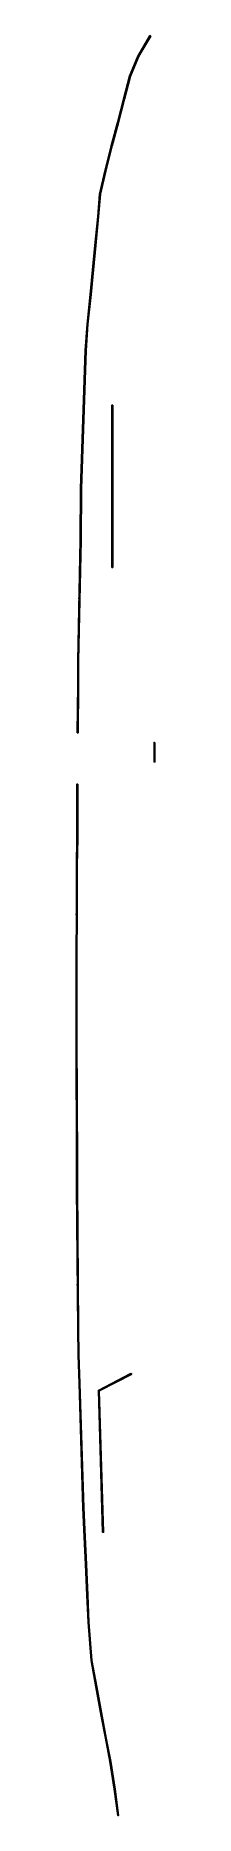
# Model space of a CAD drawing. Extents: x -5 to 0, y -53 to 51.
import ezdxf

# ---------------------------------------------------------------- set-up
doc = ezdxf.new("R2010")
doc.units = 0
doc.layers.add('R2', color=6, linetype='CONTINUOUS')

msp = doc.modelspace()

# ---------------------------------------------------------------- linework, layer by layer
at = {"layer": 'R2'}
for points in [[(-1.44, 50.04, 7.23), (-0.74, 51.24, 7.48), (-0.69, 51.2, 7.48), (-1.38, 50.04, 7.23)], [(-1.38, 50.04, 7.23), (-0.69, 51.2, 7.48), (-0.74, 51.24, 7.48), (-1.44, 50.04, 7.23)], [(-0.73, 51.23, 6.56), (-0.69, 51.2, 6.56), (-0.69, 51.2, 7.48), (-0.73, 51.23, 7.48)], [(-0.73, 51.17, 6.56), (-0.73, 51.23, 6.56), (-0.73, 51.23, 7.48), (-0.73, 51.17, 7.48)], [(-0.69, 51.2, 6.56), (-0.73, 51.17, 6.56), (-0.73, 51.17, 7.48), (-0.69, 51.2, 7.48)], [(-1.88, 48.88, 7.08), (-1.39, 50.04, 7.23), (-1.44, 50.04, 7.23), (-1.94, 48.88, 7.08)], [(-1.94, 48.88, 7.08), (-1.44, 50.04, 7.23), (-1.39, 50.04, 7.23), (-1.88, 48.88, 7.08)], [(-1.42, 50.07, 6.31), (-1.38, 50.04, 6.31), (-1.38, 50.04, 7.23), (-1.42, 50.07, 7.23)], [(-1.42, 50.01, 6.31), (-1.42, 50.07, 6.31), (-1.42, 50.07, 7.23), (-1.42, 50.01, 7.23)], [(-1.38, 50.04, 6.31), (-1.42, 50.01, 6.31), (-1.42, 50.01, 7.23), (-1.38, 50.04, 7.23)], [(-2.29, 47.54, 6.95), (-1.94, 48.88, 7.08), (-1.88, 48.88, 7.08), (-2.23, 47.54, 6.95)], [(-2.23, 47.54, 6.95), (-1.88, 48.88, 7.08), (-1.94, 48.88, 7.08), (-2.29, 47.54, 6.95)], [(-1.92, 48.91, 6.16), (-1.88, 48.88, 6.16), (-1.88, 48.88, 7.08), (-1.92, 48.91, 7.08)], [(-1.92, 48.85, 6.16), (-1.92, 48.91, 6.16), (-1.92, 48.91, 7.08), (-1.92, 48.85, 7.08)], [(-1.88, 48.88, 6.16), (-1.92, 48.85, 6.16), (-1.92, 48.85, 7.08), (-1.88, 48.88, 7.08)], [(-2.64, 46.18, 6.8), (-2.29, 47.54, 6.95), (-2.23, 47.54, 6.95), (-2.58, 46.18, 6.8)], [(-2.58, 46.18, 6.8), (-2.23, 47.54, 6.95), (-2.29, 47.54, 6.95), (-2.64, 46.18, 6.8)], [(-2.27, 47.57, 6.03), (-2.23, 47.54, 6.03), (-2.23, 47.54, 6.95), (-2.27, 47.57, 6.95)], [(-2.27, 47.51, 6.03), (-2.27, 47.57, 6.03), (-2.27, 47.57, 6.95), (-2.27, 47.51, 6.95)], [(-2.23, 47.54, 6.03), (-2.27, 47.51, 6.03), (-2.27, 47.51, 6.95), (-2.23, 47.54, 6.95)], [(-2.94, 44.81, 6.66), (-2.58, 46.18, 6.8), (-2.64, 46.18, 6.8), (-3, 44.81, 6.66)], [(-3, 44.81, 6.66), (-2.64, 46.18, 6.8), (-2.58, 46.18, 6.8), (-2.94, 44.81, 6.66)], [(-2.62, 46.21, 5.88), (-2.58, 46.18, 5.88), (-2.58, 46.18, 6.8), (-2.62, 46.21, 6.8)], [(-2.62, 46.15, 5.88), (-2.62, 46.21, 5.88), (-2.62, 46.21, 6.8), (-2.62, 46.15, 6.8)], [(-2.58, 46.18, 5.88), (-2.62, 46.15, 5.88), (-2.62, 46.15, 6.8), (-2.58, 46.18, 6.8)], [(-3.32, 43.33, 6.52), (-2.94, 44.81, 6.66), (-3, 44.81, 6.66), (-3.38, 43.33, 6.52)], [(-3.38, 43.33, 6.52), (-3, 44.81, 6.66), (-2.94, 44.81, 6.66), (-3.32, 43.33, 6.52)], [(-2.98, 44.84, 5.74), (-2.94, 44.81, 5.74), (-2.94, 44.81, 6.66), (-2.98, 44.84, 6.66)], [(-2.98, 44.78, 5.74), (-2.98, 44.84, 5.74), (-2.98, 44.84, 6.66), (-2.98, 44.78, 6.66)], [(-2.94, 44.81, 5.74), (-2.98, 44.78, 5.74), (-2.98, 44.78, 6.66), (-2.94, 44.81, 6.66)], [(-3.62, 41.99, 6.47), (-3.32, 43.33, 6.52), (-3.38, 43.33, 6.52), (-3.68, 41.99, 6.47)], [(-3.68, 41.99, 6.47), (-3.38, 43.33, 6.52), (-3.32, 43.33, 6.52), (-3.62, 41.99, 6.47)], [(-3.36, 43.36, 5.6), (-3.32, 43.33, 5.6), (-3.32, 43.33, 6.52), (-3.36, 43.36, 6.52)], [(-3.36, 43.3, 5.6), (-3.36, 43.36, 5.6), (-3.36, 43.36, 6.52), (-3.36, 43.3, 6.52)], [(-3.32, 43.33, 5.6), (-3.36, 43.3, 5.6), (-3.36, 43.3, 6.52), (-3.32, 43.33, 6.52)], [(-3.79, 40.69, 6.43), (-3.68, 41.99, 6.47), (-3.62, 41.99, 6.47), (-3.74, 40.69, 6.43)], [(-3.74, 40.69, 6.43), (-3.62, 41.99, 6.47), (-3.68, 41.99, 6.47), (-3.79, 40.69, 6.43)], [(-3.67, 42.02, 5.55), (-3.62, 41.99, 5.55), (-3.62, 41.99, 6.47), (-3.67, 42.02, 6.47)], [(-3.67, 41.96, 5.55), (-3.67, 42.02, 5.55), (-3.67, 42.02, 6.47), (-3.67, 41.96, 6.47)], [(-3.62, 41.99, 5.55), (-3.67, 41.96, 5.55), (-3.67, 41.96, 6.47), (-3.62, 41.99, 6.47)], [(-3.95, 38.99, 6.35), (-3.79, 40.69, 6.43), (-3.74, 40.69, 6.43), (-3.9, 38.99, 6.35)], [(-3.9, 38.99, 6.35), (-3.74, 40.69, 6.43), (-3.79, 40.69, 6.43), (-3.95, 38.99, 6.35)], [(-3.78, 40.66, 5.51), (-3.78, 40.72, 5.51), (-3.78, 40.72, 6.43), (-3.78, 40.66, 6.43)], [(-3.78, 40.72, 5.51), (-3.74, 40.69, 5.51), (-3.74, 40.69, 6.43), (-3.78, 40.72, 6.43)], [(-3.74, 40.69, 5.51), (-3.78, 40.66, 5.51), (-3.78, 40.66, 6.43), (-3.74, 40.69, 6.43)], [(-4.04, 37.58, 6.35), (-3.9, 38.99, 6.35), (-3.95, 38.99, 6.35), (-4.09, 37.58, 6.35)], [(-4.09, 37.58, 6.35), (-3.95, 38.99, 6.35), (-3.9, 38.99, 6.35), (-4.04, 37.58, 6.35)], [(-3.94, 38.96, 5.43), (-3.94, 39.02, 5.43), (-3.94, 39.02, 6.35), (-3.94, 38.96, 6.35)], [(-3.94, 39.02, 5.43), (-3.9, 38.99, 5.43), (-3.9, 38.99, 6.35), (-3.94, 39.02, 6.35)], [(-3.9, 38.99, 5.43), (-3.94, 38.96, 5.43), (-3.94, 38.96, 6.35), (-3.9, 38.99, 6.35)], [(-4.23, 36.13, 6.35), (-4.09, 37.58, 6.35), (-4.04, 37.58, 6.35), (-4.18, 36.13, 6.35)], [(-4.18, 36.13, 6.35), (-4.04, 37.58, 6.35), (-4.09, 37.58, 6.35), (-4.23, 36.13, 6.35)], [(-4.08, 37.61, 5.43), (-4.04, 37.58, 5.43), (-4.04, 37.58, 6.35), (-4.08, 37.61, 6.35)], [(-4.08, 37.55, 5.43), (-4.08, 37.61, 5.43), (-4.08, 37.61, 6.35), (-4.08, 37.55, 6.35)], [(-4.04, 37.58, 5.43), (-4.08, 37.55, 5.43), (-4.08, 37.55, 6.35), (-4.04, 37.58, 6.35)], [(-4.36, 34.41, 6.35), (-4.18, 36.13, 6.35), (-4.23, 36.13, 6.35), (-4.41, 34.41, 6.35)], [(-4.41, 34.41, 6.35), (-4.23, 36.13, 6.35), (-4.18, 36.13, 6.35), (-4.36, 34.41, 6.35)], [(-4.22, 36.1, 5.43), (-4.22, 36.16, 5.43), (-4.22, 36.16, 6.35), (-4.22, 36.1, 6.35)], [(-4.22, 36.16, 5.43), (-4.18, 36.13, 5.43), (-4.18, 36.13, 6.35), (-4.22, 36.16, 6.35)], [(-4.18, 36.13, 5.43), (-4.22, 36.1, 5.43), (-4.22, 36.1, 6.35), (-4.18, 36.13, 6.35)], [(-4.47, 32.87, 6.35), (-4.36, 34.41, 6.35), (-4.41, 34.41, 6.35), (-4.52, 32.87, 6.35)], [(-4.52, 32.87, 6.35), (-4.41, 34.41, 6.35), (-4.36, 34.41, 6.35), (-4.47, 32.87, 6.35)], [(-4.4, 34.44, 5.43), (-4.36, 34.41, 5.43), (-4.36, 34.41, 6.35), (-4.4, 34.44, 6.35)], [(-4.4, 34.38, 5.43), (-4.4, 34.44, 5.43), (-4.4, 34.44, 6.35), (-4.4, 34.38, 6.35)], [(-4.36, 34.41, 5.43), (-4.4, 34.38, 5.43), (-4.4, 34.38, 6.35), (-4.36, 34.41, 6.35)], [(-4.8, 24.82, 6.35), (-4.52, 32.87, 6.35), (-4.47, 32.87, 6.35), (-4.74, 24.82, 6.35)], [(-4.74, 24.82, 6.35), (-4.47, 32.87, 6.35), (-4.52, 32.87, 6.35), (-4.8, 24.82, 6.35)], [(-4.51, 32.84, 5.43), (-4.51, 32.9, 5.43), (-4.51, 32.9, 6.35), (-4.51, 32.84, 6.35)], [(-4.51, 32.9, 5.43), (-4.47, 32.87, 5.43), (-4.47, 32.87, 6.35), (-4.51, 32.9, 6.35)], [(-4.47, 32.87, 5.43), (-4.51, 32.84, 5.43), (-4.51, 32.84, 6.35), (-4.47, 32.87, 6.35)], [(-4.56, 31.3, 5.43), (-4.56, 31.36, 5.43), (-4.56, 31.36, 6.35), (-4.56, 31.3, 6.35)], [(-4.56, 31.36, 5.43), (-4.52, 31.33, 5.43), (-4.52, 31.33, 6.35), (-4.56, 31.36, 6.35)], [(-4.52, 31.33, 5.43), (-4.56, 31.3, 5.43), (-4.56, 31.3, 6.35), (-4.52, 31.33, 6.35)], [(-4.64, 29.43, 5.43), (-4.64, 29.49, 5.43), (-4.64, 29.49, 6.35), (-4.64, 29.43, 6.35)], [(-4.64, 29.49, 5.43), (-4.59, 29.46, 5.43), (-4.59, 29.46, 6.35), (-4.64, 29.49, 6.35)], [(-4.59, 29.46, 5.43), (-4.64, 29.43, 5.43), (-4.64, 29.43, 6.35), (-4.59, 29.46, 6.35)], [(-2.91, 28.16, 8.42), (-2.91, 29.68, 8.5), (-2.97, 29.68, 8.5), (-2.96, 28.16, 8.42)], [(-2.96, 28.16, 8.42), (-2.97, 29.68, 8.5), (-2.91, 29.68, 8.5), (-2.91, 28.16, 8.42)], [(-2.95, 29.68, 7.5), (-2.91, 29.65, 7.5), (-2.91, 29.65, 8.5), (-2.95, 29.68, 8.5)], [(-2.95, 29.62, 7.5), (-2.95, 29.68, 7.5), (-2.95, 29.68, 8.5), (-2.95, 29.62, 8.5)], [(-2.91, 29.65, 7.5), (-2.95, 29.62, 7.5), (-2.95, 29.62, 8.5), (-2.91, 29.65, 8.5)], [(-2.91, 20.22, 8.42), (-2.91, 28.16, 8.42), (-2.97, 28.16, 8.42), (-2.96, 20.22, 8.42)], [(-2.96, 20.22, 8.42), (-2.97, 28.16, 8.42), (-2.91, 28.16, 8.42), (-2.91, 20.22, 8.42)], [(-2.95, 28.19, 7.5), (-2.91, 28.16, 7.5), (-2.91, 28.16, 8.42), (-2.95, 28.19, 8.42)], [(-2.95, 28.13, 7.5), (-2.95, 28.19, 7.5), (-2.95, 28.19, 8.42), (-2.95, 28.13, 8.42)], [(-2.91, 28.16, 7.5), (-2.95, 28.13, 7.5), (-2.95, 28.13, 8.42), (-2.91, 28.16, 8.42)], [(-4.69, 27.99, 5.43), (-4.64, 27.96, 5.43), (-4.64, 27.96, 6.35), (-4.69, 27.99, 6.35)], [(-4.69, 27.93, 5.43), (-4.69, 27.99, 5.43), (-4.69, 27.99, 6.35), (-4.69, 27.93, 6.35)], [(-4.64, 27.96, 5.43), (-4.69, 27.93, 5.43), (-4.69, 27.93, 6.35), (-4.64, 27.96, 6.35)], [(-4.74, 26.37, 5.43), (-4.74, 26.43, 5.43), (-4.74, 26.43, 6.35), (-4.74, 26.37, 6.35)], [(-4.74, 26.43, 5.43), (-4.69, 26.4, 5.43), (-4.69, 26.4, 6.35), (-4.74, 26.43, 6.35)], [(-4.69, 26.4, 5.43), (-4.74, 26.37, 5.43), (-4.74, 26.37, 6.35), (-4.69, 26.4, 6.35)], [(-2.95, 26.7, 7.5), (-2.95, 26.76, 7.5), (-2.95, 26.76, 8.42), (-2.95, 26.7, 8.42)], [(-2.95, 26.76, 7.5), (-2.91, 26.73, 7.5), (-2.91, 26.73, 8.42), (-2.95, 26.76, 8.42)], [(-2.91, 26.73, 7.5), (-2.95, 26.7, 7.5), (-2.95, 26.7, 8.42), (-2.91, 26.73, 8.42)], [(-2.95, 25.08, 7.5), (-2.91, 25.05, 7.5), (-2.91, 25.05, 8.42), (-2.95, 25.08, 8.42)], [(-2.95, 25.02, 7.5), (-2.95, 25.08, 7.5), (-2.95, 25.08, 8.42), (-2.95, 25.02, 8.42)], [(-2.91, 25.05, 7.5), (-2.95, 25.02, 7.5), (-2.95, 25.02, 8.42), (-2.91, 25.05, 8.42)], [(-4.76, 21.81, 6.35), (-4.74, 24.82, 6.35), (-4.8, 24.82, 6.35), (-4.82, 21.81, 6.35)], [(-4.82, 21.81, 6.35), (-4.8, 24.82, 6.35), (-4.74, 24.82, 6.35), (-4.76, 21.81, 6.35)], [(-4.79, 24.79, 5.43), (-4.79, 24.85, 5.43), (-4.79, 24.85, 6.35), (-4.79, 24.79, 6.35)], [(-4.79, 24.85, 5.43), (-4.74, 24.82, 5.43), (-4.74, 24.82, 6.35), (-4.79, 24.85, 6.35)], [(-4.74, 24.82, 5.43), (-4.79, 24.79, 5.43), (-4.79, 24.79, 6.35), (-4.74, 24.82, 6.35)], [(-2.95, 23.83, 7.5), (-2.95, 23.89, 7.5), (-2.95, 23.89, 8.42), (-2.95, 23.83, 8.42)], [(-2.95, 23.89, 7.5), (-2.91, 23.86, 7.5), (-2.91, 23.86, 8.42), (-2.95, 23.89, 8.42)], [(-2.91, 23.86, 7.5), (-2.95, 23.83, 7.5), (-2.95, 23.83, 8.42), (-2.91, 23.86, 8.42)], [(-2.95, 22.93, 7.5), (-2.91, 22.9, 7.5), (-2.91, 22.9, 8.42), (-2.95, 22.93, 8.42)], [(-2.95, 22.87, 7.5), (-2.95, 22.93, 7.5), (-2.95, 22.93, 8.42), (-2.95, 22.87, 8.42)], [(-2.91, 22.9, 7.5), (-2.95, 22.87, 7.5), (-2.95, 22.87, 8.42), (-2.91, 22.9, 8.42)], [(-4.91, 14.77, 6.35), (-4.76, 21.81, 6.35), (-4.82, 21.81, 6.35), (-4.96, 14.77, 6.35)], [(-4.96, 14.77, 6.35), (-4.82, 21.81, 6.35), (-4.76, 21.81, 6.35), (-4.91, 14.77, 6.35)], [(-4.81, 21.84, 5.43), (-4.76, 21.81, 5.43), (-4.76, 21.81, 6.35), (-4.81, 21.84, 6.35)], [(-4.81, 21.78, 5.43), (-4.81, 21.84, 5.43), (-4.81, 21.84, 6.35), (-4.81, 21.78, 6.35)], [(-4.76, 21.81, 5.43), (-4.81, 21.78, 5.43), (-4.81, 21.78, 6.35), (-4.76, 21.81, 6.35)], [(-2.95, 21.89, 7.5), (-2.95, 21.95, 7.5), (-2.95, 21.95, 8.42), (-2.95, 21.89, 8.42)], [(-2.95, 21.95, 7.5), (-2.91, 21.92, 7.5), (-2.91, 21.92, 8.42), (-2.95, 21.95, 8.42)], [(-2.91, 21.92, 7.5), (-2.95, 21.89, 7.5), (-2.95, 21.89, 8.42), (-2.91, 21.92, 8.42)], [(-2.95, 21.19, 7.5), (-2.91, 21.16, 7.5), (-2.91, 21.16, 8.42), (-2.95, 21.19, 8.42)], [(-2.95, 21.13, 7.5), (-2.95, 21.19, 7.5), (-2.95, 21.19, 8.42), (-2.95, 21.13, 8.42)], [(-2.91, 21.16, 7.5), (-2.95, 21.13, 7.5), (-2.95, 21.13, 8.42), (-2.91, 21.16, 8.42)], [(-4.85, 20.23, 5.43), (-4.8, 20.2, 5.43), (-4.8, 20.2, 6.35), (-4.85, 20.23, 6.35)], [(-4.85, 20.17, 5.43), (-4.85, 20.23, 5.43), (-4.85, 20.23, 6.35), (-4.85, 20.17, 6.35)], [(-4.8, 20.2, 5.43), (-4.85, 20.17, 5.43), (-4.85, 20.17, 6.35), (-4.8, 20.2, 6.35)], [(-2.95, 20.22, 7.5), (-2.95, 20.28, 7.5), (-2.95, 20.28, 8.42), (-2.95, 20.22, 8.42)], [(-2.95, 20.28, 7.5), (-2.91, 20.25, 7.5), (-2.91, 20.25, 8.42), (-2.95, 20.28, 8.42)], [(-2.91, 20.25, 7.5), (-2.95, 20.22, 7.5), (-2.95, 20.22, 8.42), (-2.91, 20.25, 8.42)], [(-4.89, 18.39, 5.43), (-4.89, 18.45, 5.43), (-4.89, 18.45, 6.35), (-4.89, 18.39, 6.35)], [(-4.89, 18.45, 5.43), (-4.84, 18.42, 5.43), (-4.84, 18.42, 6.35), (-4.89, 18.45, 6.35)], [(-4.84, 18.42, 5.43), (-4.89, 18.39, 5.43), (-4.89, 18.39, 6.35), (-4.84, 18.42, 6.35)], [(-4.91, 17.12, 5.43), (-4.91, 17.18, 5.43), (-4.91, 17.18, 6.35), (-4.91, 17.12, 6.35)], [(-4.91, 17.18, 5.43), (-4.86, 17.15, 5.43), (-4.86, 17.15, 6.35), (-4.91, 17.18, 6.35)], [(-4.86, 17.15, 5.43), (-4.91, 17.12, 5.43), (-4.91, 17.12, 6.35), (-4.86, 17.15, 6.35)], [(-4.96, 14.74, 5.43), (-4.96, 14.8, 5.43), (-4.96, 14.8, 6.35), (-4.96, 14.74, 6.35)], [(-4.96, 14.8, 5.43), (-4.91, 14.77, 5.43), (-4.91, 14.77, 6.35), (-4.96, 14.8, 6.35)], [(-4.91, 14.77, 5.43), (-4.96, 14.74, 5.43), (-4.96, 14.74, 6.35), (-4.91, 14.77, 6.35)], [(-4.96, 13.35, 6.35), (-4.96, 14.77, 6.35), (-4.91, 14.77, 6.35), (-4.91, 13.35, 6.35)], [(-4.91, 13.35, 6.35), (-4.91, 14.77, 6.35), (-4.96, 14.77, 6.35), (-4.96, 13.35, 6.35)], [(-4.93, 10.58, 6.35), (-4.91, 13.35, 6.35), (-4.96, 13.35, 6.35), (-4.98, 10.58, 6.35)], [(-4.98, 10.58, 6.35), (-4.96, 13.35, 6.35), (-4.91, 13.35, 6.35), (-4.93, 10.58, 6.35)], [(-4.96, 13.38, 5.43), (-4.91, 13.35, 5.43), (-4.91, 13.35, 6.35), (-4.96, 13.38, 6.35)], [(-4.96, 13.32, 5.43), (-4.96, 13.38, 5.43), (-4.96, 13.38, 6.35), (-4.96, 13.32, 6.35)], [(-4.91, 13.35, 5.43), (-4.96, 13.32, 5.43), (-4.96, 13.32, 6.35), (-4.91, 13.35, 6.35)], [(-4.98, 10.64, 5.43), (-4.93, 10.61, 5.43), (-4.93, 10.61, 6.35), (-4.98, 10.64, 6.35)], [(-4.98, 10.58, 5.43), (-4.98, 10.64, 5.43), (-4.98, 10.64, 6.35), (-4.98, 10.58, 6.35)], [(-4.93, 10.61, 5.43), (-4.98, 10.58, 5.43), (-4.98, 10.58, 6.35), (-4.93, 10.61, 6.35)], [(-0.5, 8.88, 19.61), (-0.5, 10.02, 19.61), (-0.45, 9.99, 19.61), (-0.45, 8.88, 19.61)], [(-0.45, 8.88, 19.61), (-0.45, 9.99, 19.61), (-0.5, 10.02, 19.61), (-0.5, 8.88, 19.61)], [(-0.49, 10.02, 18.69), (-0.45, 9.99, 18.69), (-0.45, 9.99, 19.61), (-0.49, 10.02, 19.61)], [(-0.49, 9.96, 18.69), (-0.49, 10.02, 18.69), (-0.49, 10.02, 19.61), (-0.49, 9.96, 19.61)], [(-0.45, 9.99, 18.69), (-0.49, 9.96, 18.69), (-0.49, 9.96, 19.61), (-0.45, 9.99, 19.61)], [(-0.49, 8.88, 18.69), (-0.49, 8.94, 18.69), (-0.49, 8.94, 19.61), (-0.49, 8.88, 19.61)], [(-0.49, 8.94, 18.69), (-0.45, 8.91, 18.69), (-0.45, 8.91, 19.61), (-0.49, 8.94, 19.61)], [(-0.45, 8.91, 18.69), (-0.49, 8.88, 18.69), (-0.49, 8.88, 19.61), (-0.45, 8.91, 19.61)], [(-5.01, 4.39, 3.75), (-5.01, 7.57, 3.75), (-4.96, 7.57, 3.75), (-4.96, 4.39, 3.75)], [(-4.96, 4.39, 3.75), (-4.96, 7.57, 3.75), (-5.01, 7.57, 3.75), (-5.01, 4.39, 3.75)], [(-5.01, 7.57, 2.83), (-4.96, 7.54, 2.83), (-4.96, 7.54, 3.75), (-5.01, 7.57, 3.75)], [(-5.01, 7.51, 2.83), (-5.01, 7.57, 2.83), (-5.01, 7.57, 3.75), (-5.01, 7.51, 3.75)], [(-4.96, 7.54, 2.83), (-5.01, 7.51, 2.83), (-5.01, 7.51, 3.75), (-4.96, 7.54, 3.75)], [(-5.01, 6.05, 2.83), (-5.01, 6.11, 2.83), (-5.01, 6.11, 3.75), (-5.01, 6.05, 3.75)], [(-5.01, 6.11, 2.83), (-4.96, 6.08, 2.83), (-4.96, 6.08, 3.75), (-5.01, 6.11, 3.75)], [(-4.96, 6.08, 2.83), (-5.01, 6.05, 2.83), (-5.01, 6.05, 3.75), (-4.96, 6.08, 3.75)], [(-5.03, 2.85, 3.75), (-5.01, 4.39, 3.75), (-4.96, 4.39, 3.75), (-4.98, 2.85, 3.75)], [(-4.98, 2.85, 3.75), (-4.96, 4.39, 3.75), (-5.01, 4.39, 3.75), (-5.03, 2.85, 3.75)], [(-5.01, 4.42, 2.83), (-4.96, 4.39, 2.83), (-4.96, 4.39, 3.75), (-5.01, 4.42, 3.75)], [(-5.01, 4.36, 2.83), (-5.01, 4.42, 2.83), (-5.01, 4.42, 3.75), (-5.01, 4.36, 3.75)], [(-4.96, 4.39, 2.83), (-5.01, 4.36, 2.83), (-5.01, 4.36, 3.75), (-4.96, 4.39, 3.75)], [(-5.05, -5.25, 3.75), (-5.03, 2.85, 3.75), (-4.98, 2.85, 3.75), (-5, -5.25, 3.75)], [(-5, -5.25, 3.75), (-4.98, 2.85, 3.75), (-5.03, 2.85, 3.75), (-5.05, -5.25, 3.75)], [(-5.03, 2.82, 2.83), (-5.03, 2.88, 2.83), (-5.03, 2.88, 3.75), (-5.03, 2.82, 3.75)], [(-5.03, 2.88, 2.83), (-4.98, 2.85, 2.83), (-4.98, 2.85, 3.75), (-5.03, 2.88, 3.75)], [(-4.98, 2.85, 2.83), (-5.03, 2.82, 2.83), (-5.03, 2.82, 3.75), (-4.98, 2.85, 3.75)], [(-5.03, 1.66, 2.83), (-4.98, 1.63, 2.83), (-4.98, 1.63, 3.75), (-5.03, 1.66, 3.75)], [(-5.03, 1.6, 2.83), (-5.03, 1.66, 2.83), (-5.03, 1.66, 3.75), (-5.03, 1.6, 3.75)], [(-4.98, 1.63, 2.83), (-5.03, 1.6, 2.83), (-5.03, 1.6, 3.75), (-4.98, 1.63, 3.75)], [(-5.04, 0.02, 2.83), (-4.99, -0.01, 2.83), (-4.99, -0.01, 3.75), (-5.04, 0.02, 3.75)], [(-5.04, -0.04, 2.83), (-5.04, 0.02, 2.83), (-5.04, 0.02, 3.75), (-5.04, -0.04, 3.75)], [(-4.99, -0.01, 2.83), (-5.04, -0.04, 2.83), (-5.04, -0.04, 3.75), (-4.99, -0.01, 3.75)], [(-5.04, -1.73, 2.83), (-5.04, -1.67, 2.83), (-5.04, -1.67, 3.75), (-5.04, -1.73, 3.75)], [(-5.04, -1.67, 2.83), (-4.99, -1.7, 2.83), (-4.99, -1.7, 3.75), (-5.04, -1.67, 3.75)], [(-4.99, -1.7, 2.83), (-5.04, -1.73, 2.83), (-5.04, -1.73, 3.75), (-4.99, -1.7, 3.75)], [(-5.05, -3.43, 2.83), (-5.05, -3.37, 2.83), (-5.05, -3.37, 3.75), (-5.05, -3.43, 3.75)], [(-5.05, -3.37, 2.83), (-5, -3.4, 2.83), (-5, -3.4, 3.75), (-5.05, -3.37, 3.75)], [(-5, -3.4, 2.83), (-5.05, -3.43, 2.83), (-5.05, -3.43, 3.75), (-5, -3.4, 3.75)], [(-5.05, -5.28, 2.83), (-5.05, -5.22, 2.83), (-5.05, -5.22, 3.75), (-5.05, -5.28, 3.75)], [(-5.05, -5.22, 2.83), (-5, -5.25, 2.83), (-5, -5.25, 3.75), (-5.05, -5.22, 3.75)], [(-5, -7.13, 3.75), (-5, -5.25, 3.75), (-5.05, -5.25, 3.75), (-5.05, -7.13, 3.75)], [(-5.05, -7.13, 3.75), (-5.05, -5.25, 3.75), (-5, -5.25, 3.75), (-5, -7.13, 3.75)], [(-5, -5.25, 2.83), (-5.05, -5.28, 2.83), (-5.05, -5.28, 3.75), (-5, -5.25, 3.75)], [(-5.05, -7.1, 2.83), (-5, -7.13, 2.83), (-5, -7.13, 3.75), (-5.05, -7.1, 3.75)], [(-5.05, -7.16, 2.83), (-5.05, -7.1, 2.83), (-5.05, -7.1, 3.75), (-5.05, -7.16, 3.75)], [(-4.97, -14.55, 3.75), (-5, -7.13, 3.75), (-5.05, -7.13, 3.75), (-5.02, -14.55, 3.75)], [(-5.02, -14.55, 3.75), (-5.05, -7.13, 3.75), (-5, -7.13, 3.75), (-4.97, -14.55, 3.75)], [(-5, -7.13, 2.83), (-5.05, -7.16, 2.83), (-5.05, -7.16, 3.75), (-5, -7.13, 3.75)], [(-5.05, -8.29, 2.83), (-5, -8.32, 2.83), (-5, -8.32, 3.75), (-5.05, -8.29, 3.75)], [(-5.05, -8.35, 2.83), (-5.05, -8.29, 2.83), (-5.05, -8.29, 3.75), (-5.05, -8.35, 3.75)], [(-5, -8.32, 2.83), (-5.05, -8.35, 2.83), (-5.05, -8.35, 3.75), (-5, -8.32, 3.75)], [(-5.04, -9.56, 2.83), (-5.04, -9.5, 2.83), (-5.04, -9.5, 3.75), (-5.04, -9.56, 3.75)], [(-5.04, -9.5, 2.83), (-4.99, -9.53, 2.83), (-4.99, -9.53, 3.75), (-5.04, -9.5, 3.75)], [(-4.99, -9.53, 2.83), (-5.04, -9.56, 2.83), (-5.04, -9.56, 3.75), (-4.99, -9.53, 3.75)], [(-5.04, -10.58, 2.83), (-4.99, -10.61, 2.83), (-4.99, -10.61, 3.75), (-5.04, -10.58, 3.75)], [(-5.04, -10.64, 2.83), (-5.04, -10.58, 2.83), (-5.04, -10.58, 3.75), (-5.04, -10.64, 3.75)], [(-4.99, -10.61, 2.83), (-5.04, -10.64, 2.83), (-5.04, -10.64, 3.75), (-4.99, -10.61, 3.75)], [(-5.03, -12, 2.83), (-5.03, -11.94, 2.83), (-5.03, -11.94, 3.75), (-5.03, -12, 3.75)], [(-5.03, -11.94, 2.83), (-4.98, -11.97, 2.83), (-4.98, -11.97, 3.75), (-5.03, -11.94, 3.75)], [(-4.98, -11.97, 2.83), (-5.03, -12, 2.83), (-5.03, -12, 3.75), (-4.98, -11.97, 3.75)], [(-5.03, -13.24, 2.83), (-4.98, -13.27, 2.83), (-4.98, -13.27, 3.75), (-5.03, -13.24, 3.75)], [(-5.03, -13.3, 2.83), (-5.03, -13.24, 2.83), (-5.03, -13.24, 3.75), (-5.03, -13.3, 3.75)], [(-4.98, -13.27, 2.83), (-5.03, -13.3, 2.83), (-5.03, -13.3, 3.75), (-4.98, -13.27, 3.75)], [(-5.02, -14.52, 2.83), (-4.97, -14.55, 2.83), (-4.97, -14.55, 3.75), (-5.02, -14.52, 3.75)], [(-5.02, -14.58, 2.83), (-5.02, -14.52, 2.83), (-5.02, -14.52, 3.75), (-5.02, -14.58, 3.75)], [(-5.02, -15.9, 3.75), (-5.02, -14.55, 3.75), (-4.97, -14.55, 3.75), (-4.97, -15.9, 3.75)], [(-4.97, -15.9, 3.75), (-4.97, -14.55, 3.75), (-5.02, -14.55, 3.75), (-5.02, -15.9, 3.75)], [(-4.97, -14.55, 2.83), (-5.02, -14.58, 2.83), (-5.02, -14.58, 3.75), (-4.97, -14.55, 3.75)], [(-5.02, -15.93, 2.83), (-5.02, -15.87, 2.83), (-5.02, -15.87, 3.75), (-5.02, -15.93, 3.75)], [(-5.02, -15.87, 2.83), (-4.97, -15.9, 2.83), (-4.97, -15.9, 3.75), (-5.02, -15.87, 3.75)], [(-4.96, -24.2, 3.75), (-5.02, -15.9, 3.75), (-4.97, -15.9, 3.75), (-4.91, -24.2, 3.75)], [(-4.91, -24.2, 3.75), (-4.97, -15.9, 3.75), (-5.02, -15.9, 3.75), (-4.96, -24.2, 3.75)], [(-4.97, -15.9, 2.83), (-5.02, -15.93, 2.83), (-5.02, -15.93, 3.75), (-4.97, -15.9, 3.75)], [(-5.01, -17.29, 2.83), (-5.01, -17.23, 2.83), (-5.01, -17.23, 3.75), (-5.01, -17.29, 3.75)], [(-5.01, -17.23, 2.83), (-4.96, -17.26, 2.83), (-4.96, -17.26, 3.75), (-5.01, -17.23, 3.75)], [(-4.96, -17.26, 2.83), (-5.01, -17.29, 2.83), (-5.01, -17.29, 3.75), (-4.96, -17.26, 3.75)], [(-5, -18.38, 2.83), (-4.95, -18.41, 2.83), (-4.95, -18.41, 3.75), (-5, -18.38, 3.75)], [(-5, -18.44, 2.83), (-5, -18.38, 2.83), (-5, -18.38, 3.75), (-5, -18.44, 3.75)], [(-4.95, -18.41, 2.83), (-5, -18.44, 2.83), (-5, -18.44, 3.75), (-4.95, -18.41, 3.75)], [(-4.99, -19.99, 2.83), (-4.94, -20.02, 2.83), (-4.94, -20.02, 3.75), (-4.99, -19.99, 3.75)], [(-4.99, -20.05, 2.83), (-4.99, -19.99, 2.83), (-4.99, -19.99, 3.75), (-4.99, -20.05, 3.75)], [(-4.94, -20.02, 2.83), (-4.99, -20.05, 2.83), (-4.99, -20.05, 3.75), (-4.94, -20.02, 3.75)], [(-4.98, -21.59, 2.83), (-4.93, -21.62, 2.83), (-4.93, -21.62, 3.75), (-4.98, -21.59, 3.75)], [(-4.98, -21.65, 2.83), (-4.98, -21.59, 2.83), (-4.98, -21.59, 3.75), (-4.98, -21.65, 3.75)], [(-4.93, -21.62, 2.83), (-4.98, -21.65, 2.83), (-4.98, -21.65, 3.75), (-4.93, -21.62, 3.75)], [(-4.97, -22.93, 2.83), (-4.97, -22.87, 2.83), (-4.97, -22.87, 3.75), (-4.97, -22.93, 3.75)], [(-4.97, -22.87, 2.83), (-4.92, -22.9, 2.83), (-4.92, -22.9, 3.75), (-4.97, -22.87, 3.75)], [(-4.92, -22.9, 2.83), (-4.97, -22.93, 2.83), (-4.97, -22.93, 3.75), (-4.92, -22.9, 3.75)], [(-4.96, -24.23, 2.83), (-4.96, -24.17, 2.83), (-4.96, -24.17, 3.75), (-4.96, -24.23, 3.75)], [(-4.96, -24.17, 2.83), (-4.91, -24.2, 2.83), (-4.91, -24.2, 3.75), (-4.96, -24.17, 3.75)], [(-4.94, -25.7, 3.75), (-4.96, -24.2, 3.75), (-4.91, -24.2, 3.75), (-4.89, -25.7, 3.75)], [(-4.89, -25.7, 3.75), (-4.91, -24.2, 3.75), (-4.96, -24.2, 3.75), (-4.94, -25.7, 3.75)], [(-4.91, -24.2, 2.83), (-4.96, -24.23, 2.83), (-4.96, -24.23, 3.75), (-4.91, -24.2, 3.75)], [(-4.94, -25.73, 2.83), (-4.94, -25.67, 2.83), (-4.94, -25.67, 3.75), (-4.94, -25.73, 3.75)], [(-4.94, -25.67, 2.83), (-4.89, -25.7, 2.83), (-4.89, -25.7, 3.75), (-4.94, -25.67, 3.75)], [(-4.83, -27.38, 3.75), (-4.89, -25.7, 3.75), (-4.94, -25.7, 3.75), (-4.88, -27.38, 3.75)], [(-4.88, -27.38, 3.75), (-4.94, -25.7, 3.75), (-4.89, -25.7, 3.75), (-4.83, -27.38, 3.75)], [(-4.89, -25.7, 2.83), (-4.94, -25.73, 2.83), (-4.94, -25.73, 3.75), (-4.89, -25.7, 3.75)], [(-3.75, -27.78, 5.93), (-1.85, -26.8, 5.93), (-1.8, -26.83, 5.93), (-3.7, -27.81, 5.93)], [(-3.7, -27.81, 5.93), (-1.8, -26.83, 5.93), (-1.85, -26.8, 5.93), (-3.75, -27.78, 5.93)], [(-1.86, -26.86, 5.01), (-1.86, -26.8, 5.01), (-1.86, -26.8, 5.93), (-1.86, -26.86, 5.93)], [(-1.86, -26.8, 5.01), (-1.81, -26.83, 5.01), (-1.81, -26.83, 5.93), (-1.86, -26.8, 5.93)], [(-1.81, -26.83, 5.01), (-1.86, -26.86, 5.01), (-1.86, -26.86, 5.93), (-1.81, -26.83, 5.93)], [(-4.88, -27.35, 2.83), (-4.83, -27.38, 2.83), (-4.83, -27.38, 3.75), (-4.88, -27.35, 3.75)], [(-4.88, -27.41, 2.83), (-4.88, -27.35, 2.83), (-4.88, -27.35, 3.75), (-4.88, -27.41, 3.75)], [(-4.65, -34.63, 3.75), (-4.88, -27.38, 3.75), (-4.83, -27.38, 3.75), (-4.6, -34.63, 3.75)], [(-4.6, -34.63, 3.75), (-4.83, -27.38, 3.75), (-4.88, -27.38, 3.75), (-4.65, -34.63, 3.75)], [(-4.83, -27.38, 2.83), (-4.88, -27.41, 2.83), (-4.88, -27.41, 3.75), (-4.83, -27.38, 3.75)], [(-3.5, -36.05, 5.93), (-3.75, -27.78, 5.93), (-3.7, -27.81, 5.93), (-3.45, -36.05, 5.93)], [(-3.45, -36.05, 5.93), (-3.7, -27.81, 5.93), (-3.75, -27.78, 5.93), (-3.5, -36.05, 5.93)], [(-3.75, -27.78, 5.01), (-3.7, -27.81, 5.01), (-3.7, -27.81, 5.93), (-3.75, -27.78, 5.93)], [(-3.75, -27.84, 5.01), (-3.75, -27.78, 5.01), (-3.75, -27.78, 5.93), (-3.75, -27.84, 5.93)], [(-3.7, -27.81, 5.01), (-3.75, -27.84, 5.01), (-3.75, -27.84, 5.93), (-3.7, -27.81, 5.93)], [(-2.85, -27.37, 5.01), (-2.85, -27.31, 5.01), (-2.85, -27.31, 5.93), (-2.85, -27.37, 5.93)], [(-2.85, -27.31, 5.01), (-2.8, -27.34, 5.01), (-2.8, -27.34, 5.93), (-2.85, -27.31, 5.93)], [(-2.8, -27.34, 5.01), (-2.85, -27.37, 5.01), (-2.85, -27.37, 5.93), (-2.8, -27.34, 5.93)], [(-4.86, -28.14, 2.83), (-4.81, -28.17, 2.83), (-4.81, -28.17, 3.75), (-4.86, -28.14, 3.75)], [(-4.86, -28.2, 2.83), (-4.86, -28.14, 2.83), (-4.86, -28.14, 3.75), (-4.86, -28.2, 3.75)], [(-4.81, -28.17, 2.83), (-4.86, -28.2, 2.83), (-4.86, -28.2, 3.75), (-4.81, -28.17, 3.75)], [(-3.72, -28.84, 5.01), (-3.72, -28.78, 5.01), (-3.72, -28.78, 5.93), (-3.72, -28.84, 5.93)], [(-3.72, -28.78, 5.01), (-3.67, -28.81, 5.01), (-3.67, -28.81, 5.93), (-3.72, -28.78, 5.93)], [(-3.67, -28.81, 5.01), (-3.72, -28.84, 5.01), (-3.72, -28.84, 5.93), (-3.67, -28.81, 5.93)], [(-4.8, -29.84, 2.83), (-4.8, -29.78, 2.83), (-4.8, -29.78, 3.75), (-4.8, -29.84, 3.75)], [(-4.8, -29.78, 2.83), (-4.75, -29.81, 2.83), (-4.75, -29.81, 3.75), (-4.8, -29.78, 3.75)], [(-4.75, -29.81, 2.83), (-4.8, -29.84, 2.83), (-4.8, -29.84, 3.75), (-4.75, -29.81, 3.75)], [(-3.67, -30.62, 5.01), (-3.67, -30.56, 5.01), (-3.67, -30.56, 5.93), (-3.67, -30.62, 5.93)], [(-3.67, -30.56, 5.01), (-3.62, -30.59, 5.01), (-3.62, -30.59, 5.93), (-3.67, -30.56, 5.93)], [(-3.62, -30.59, 5.01), (-3.67, -30.62, 5.01), (-3.67, -30.62, 5.93), (-3.62, -30.59, 5.93)], [(-4.75, -31.46, 2.83), (-4.75, -31.4, 2.83), (-4.75, -31.4, 3.75), (-4.75, -31.46, 3.75)], [(-4.75, -31.4, 2.83), (-4.7, -31.43, 2.83), (-4.7, -31.43, 3.75), (-4.75, -31.4, 3.75)], [(-4.7, -31.43, 2.83), (-4.75, -31.46, 2.83), (-4.75, -31.46, 3.75), (-4.7, -31.43, 3.75)], [(-4.7, -32.91, 2.83), (-4.65, -32.94, 2.83), (-4.65, -32.94, 3.75), (-4.7, -32.91, 3.75)], [(-4.7, -32.97, 2.83), (-4.7, -32.91, 2.83), (-4.7, -32.91, 3.75), (-4.7, -32.97, 3.75)], [(-4.65, -32.94, 2.83), (-4.7, -32.97, 2.83), (-4.7, -32.97, 3.75), (-4.65, -32.94, 3.75)], [(-3.61, -32.27, 5.01), (-3.56, -32.3, 5.01), (-3.56, -32.3, 5.93), (-3.61, -32.27, 5.93)], [(-3.61, -32.33, 5.01), (-3.61, -32.27, 5.01), (-3.61, -32.27, 5.93), (-3.61, -32.33, 5.93)], [(-3.56, -32.3, 5.01), (-3.61, -32.33, 5.01), (-3.61, -32.33, 5.93), (-3.56, -32.3, 5.93)], [(-3.56, -34.13, 5.01), (-3.56, -34.07, 5.01), (-3.56, -34.07, 5.93), (-3.56, -34.13, 5.93)], [(-3.56, -34.07, 5.01), (-3.51, -34.1, 5.01), (-3.51, -34.1, 5.93), (-3.56, -34.07, 5.93)], [(-3.51, -34.1, 5.01), (-3.56, -34.13, 5.01), (-3.56, -34.13, 5.93), (-3.51, -34.1, 5.93)], [(-4.65, -34.66, 2.83), (-4.65, -34.6, 2.83), (-4.65, -34.6, 3.75), (-4.65, -34.66, 3.75)], [(-4.65, -34.6, 2.83), (-4.6, -34.63, 2.83), (-4.6, -34.63, 3.75), (-4.65, -34.6, 3.75)], [(-4.53, -36.33, 3.78), (-4.6, -34.63, 3.75), (-4.65, -34.63, 3.75), (-4.58, -36.33, 3.78)], [(-4.58, -36.33, 3.78), (-4.65, -34.63, 3.75), (-4.6, -34.63, 3.75), (-4.53, -36.33, 3.78)], [(-4.6, -34.63, 2.83), (-4.65, -34.66, 2.83), (-4.65, -34.66, 3.75), (-4.6, -34.63, 3.75)], [(-4.58, -36.36, 2.86), (-4.58, -36.3, 2.86), (-4.58, -36.3, 3.78), (-4.58, -36.36, 3.78)], [(-4.58, -36.3, 2.86), (-4.53, -36.33, 2.86), (-4.53, -36.33, 3.78), (-4.58, -36.3, 3.78)], [(-4.5, -37.93, 3.82), (-4.58, -36.33, 3.78), (-4.53, -36.33, 3.78), (-4.45, -37.93, 3.82)], [(-4.45, -37.93, 3.82), (-4.53, -36.33, 3.78), (-4.58, -36.33, 3.78), (-4.5, -37.93, 3.82)], [(-4.53, -36.33, 2.86), (-4.58, -36.36, 2.86), (-4.58, -36.36, 3.78), (-4.53, -36.33, 3.78)], [(-3.5, -36.05, 5.01), (-3.5, -35.99, 5.01), (-3.5, -35.99, 5.93), (-3.5, -36.05, 5.93)], [(-3.5, -35.99, 5.01), (-3.45, -36.02, 5.01), (-3.45, -36.02, 5.93), (-3.5, -35.99, 5.93)], [(-3.45, -36.02, 5.01), (-3.5, -36.05, 5.01), (-3.5, -36.05, 5.93), (-3.45, -36.02, 5.93)], [(-4.5, -37.9, 2.9), (-4.45, -37.93, 2.9), (-4.45, -37.93, 3.82), (-4.5, -37.9, 3.82)], [(-4.5, -37.96, 2.9), (-4.5, -37.9, 2.9), (-4.5, -37.9, 3.82), (-4.5, -37.96, 3.82)], [(-4.37, -39.72, 3.87), (-4.45, -37.93, 3.82), (-4.5, -37.93, 3.82), (-4.42, -39.72, 3.87)], [(-4.42, -39.72, 3.87), (-4.5, -37.93, 3.82), (-4.45, -37.93, 3.82), (-4.37, -39.72, 3.87)], [(-4.45, -37.93, 2.9), (-4.5, -37.96, 2.9), (-4.5, -37.96, 3.82), (-4.45, -37.93, 3.82)], [(-4.42, -39.69, 2.95), (-4.37, -39.72, 2.95), (-4.37, -39.72, 3.87), (-4.42, -39.69, 3.87)], [(-4.42, -39.75, 2.95), (-4.42, -39.69, 2.95), (-4.42, -39.69, 3.87), (-4.42, -39.75, 3.87)], [(-4.35, -41.29, 3.9), (-4.42, -39.72, 3.87), (-4.37, -39.72, 3.87), (-4.3, -41.29, 3.9)], [(-4.3, -41.29, 3.9), (-4.37, -39.72, 3.87), (-4.42, -39.72, 3.87), (-4.35, -41.29, 3.9)], [(-4.37, -39.72, 2.95), (-4.42, -39.75, 2.95), (-4.42, -39.75, 3.87), (-4.37, -39.72, 3.87)], [(-4.35, -41.26, 2.98), (-4.3, -41.29, 2.98), (-4.3, -41.29, 3.9), (-4.35, -41.26, 3.9)], [(-4.35, -41.32, 2.98), (-4.35, -41.26, 2.98), (-4.35, -41.26, 3.9), (-4.35, -41.32, 3.9)], [(-4.18, -43.53, 3.95), (-4.35, -41.29, 3.9), (-4.3, -41.29, 3.9), (-4.13, -43.53, 3.95)], [(-4.13, -43.53, 3.95), (-4.3, -41.29, 3.9), (-4.35, -41.29, 3.9), (-4.18, -43.53, 3.95)], [(-4.3, -41.29, 2.98), (-4.35, -41.32, 2.98), (-4.35, -41.32, 3.9), (-4.3, -41.29, 3.9)], [(-4.18, -43.5, 3.03), (-4.13, -43.53, 3.03), (-4.13, -43.53, 3.95), (-4.18, -43.5, 3.95)], [(-4.18, -43.56, 3.03), (-4.18, -43.5, 3.03), (-4.18, -43.5, 3.95), (-4.18, -43.56, 3.95)], [(-3.9, -45.07, 3.98), (-4.18, -43.53, 3.95), (-4.13, -43.53, 3.95), (-3.85, -45.07, 3.98)], [(-3.85, -45.07, 3.98), (-4.13, -43.53, 3.95), (-4.18, -43.53, 3.95), (-3.9, -45.07, 3.98)], [(-4.13, -43.53, 3.03), (-4.18, -43.56, 3.03), (-4.18, -43.56, 3.95), (-4.13, -43.53, 3.95)], [(-3.9, -45.04, 3.06), (-3.85, -45.07, 3.06), (-3.85, -45.07, 3.98), (-3.9, -45.04, 3.98)], [(-3.9, -45.1, 3.06), (-3.9, -45.04, 3.06), (-3.9, -45.04, 3.98), (-3.9, -45.1, 3.98)], [(-3.58, -46.78, 4), (-3.9, -45.07, 3.98), (-3.85, -45.07, 3.98), (-3.53, -46.78, 4)], [(-3.53, -46.78, 4), (-3.85, -45.07, 3.98), (-3.9, -45.07, 3.98), (-3.58, -46.78, 4)], [(-3.85, -45.07, 3.06), (-3.9, -45.1, 3.06), (-3.9, -45.1, 3.98), (-3.85, -45.07, 3.98)], [(-3.58, -46.81, 3.08), (-3.58, -46.75, 3.08), (-3.58, -46.75, 4), (-3.58, -46.81, 4)], [(-3.58, -46.75, 3.08), (-3.53, -46.78, 3.08), (-3.53, -46.78, 4), (-3.58, -46.75, 4)], [(-3.34, -48.06, 4.05), (-3.58, -46.78, 4), (-3.53, -46.78, 4), (-3.29, -48.06, 4.05)], [(-3.29, -48.06, 4.05), (-3.53, -46.78, 4), (-3.58, -46.78, 4), (-3.34, -48.06, 4.05)], [(-3.53, -46.78, 3.08), (-3.58, -46.81, 3.08), (-3.58, -46.81, 4), (-3.53, -46.78, 4)], [(-3.34, -48.09, 3.13), (-3.34, -48.03, 3.13), (-3.34, -48.03, 4.05), (-3.34, -48.09, 4.05)], [(-3.34, -48.03, 3.13), (-3.29, -48.06, 3.13), (-3.29, -48.06, 4.05), (-3.34, -48.03, 4.05)], [(-3.03, -49.42, 4.08), (-3.29, -48.06, 4.05), (-3.34, -48.06, 4.05), (-3.08, -49.42, 4.08)], [(-3.08, -49.42, 4.08), (-3.34, -48.06, 4.05), (-3.29, -48.06, 4.05), (-3.03, -49.42, 4.08)], [(-3.29, -48.06, 3.13), (-3.34, -48.09, 3.13), (-3.34, -48.09, 4.05), (-3.29, -48.06, 4.05)], [(-3.08, -49.45, 3.16), (-3.08, -49.39, 3.16), (-3.08, -49.39, 4.08), (-3.08, -49.45, 4.08)], [(-3.08, -49.39, 3.16), (-3.03, -49.42, 3.16), (-3.03, -49.42, 4.08), (-3.08, -49.39, 4.08)], [(-2.77, -51.03, 4.12), (-3.03, -49.42, 4.08), (-3.08, -49.42, 4.08), (-2.82, -51.03, 4.12)], [(-2.82, -51.03, 4.12), (-3.08, -49.42, 4.08), (-3.03, -49.42, 4.08), (-2.77, -51.03, 4.12)], [(-3.03, -49.42, 3.16), (-3.08, -49.45, 3.16), (-3.08, -49.45, 4.08), (-3.03, -49.42, 4.08)], [(-2.82, -51.06, 3.2), (-2.82, -51, 3.2), (-2.82, -51, 4.12), (-2.82, -51.06, 4.12)], [(-2.82, -51, 3.2), (-2.77, -51.03, 3.2), (-2.77, -51.03, 4.12), (-2.82, -51, 4.12)], [(-2.57, -52.57, 4.12), (-2.77, -51.03, 4.12), (-2.82, -51.03, 4.12), (-2.62, -52.57, 4.12)], [(-2.62, -52.57, 4.12), (-2.82, -51.03, 4.12), (-2.77, -51.03, 4.12), (-2.57, -52.57, 4.12)], [(-2.77, -51.03, 3.2), (-2.82, -51.06, 3.2), (-2.82, -51.06, 4.12), (-2.77, -51.03, 4.12)], [(-2.62, -52.51, 3.2), (-2.57, -52.54, 3.2), (-2.57, -52.54, 4.12), (-2.62, -52.51, 4.12)], [(-2.62, -52.57, 3.2), (-2.62, -52.51, 3.2), (-2.62, -52.51, 4.12), (-2.62, -52.57, 4.12)], [(-2.57, -52.54, 3.2), (-2.62, -52.57, 3.2), (-2.62, -52.57, 4.12), (-2.57, -52.54, 4.12)]]:
    msp.add_3dface(points, dxfattribs=at)

doc.saveas('drawing.dxf')
